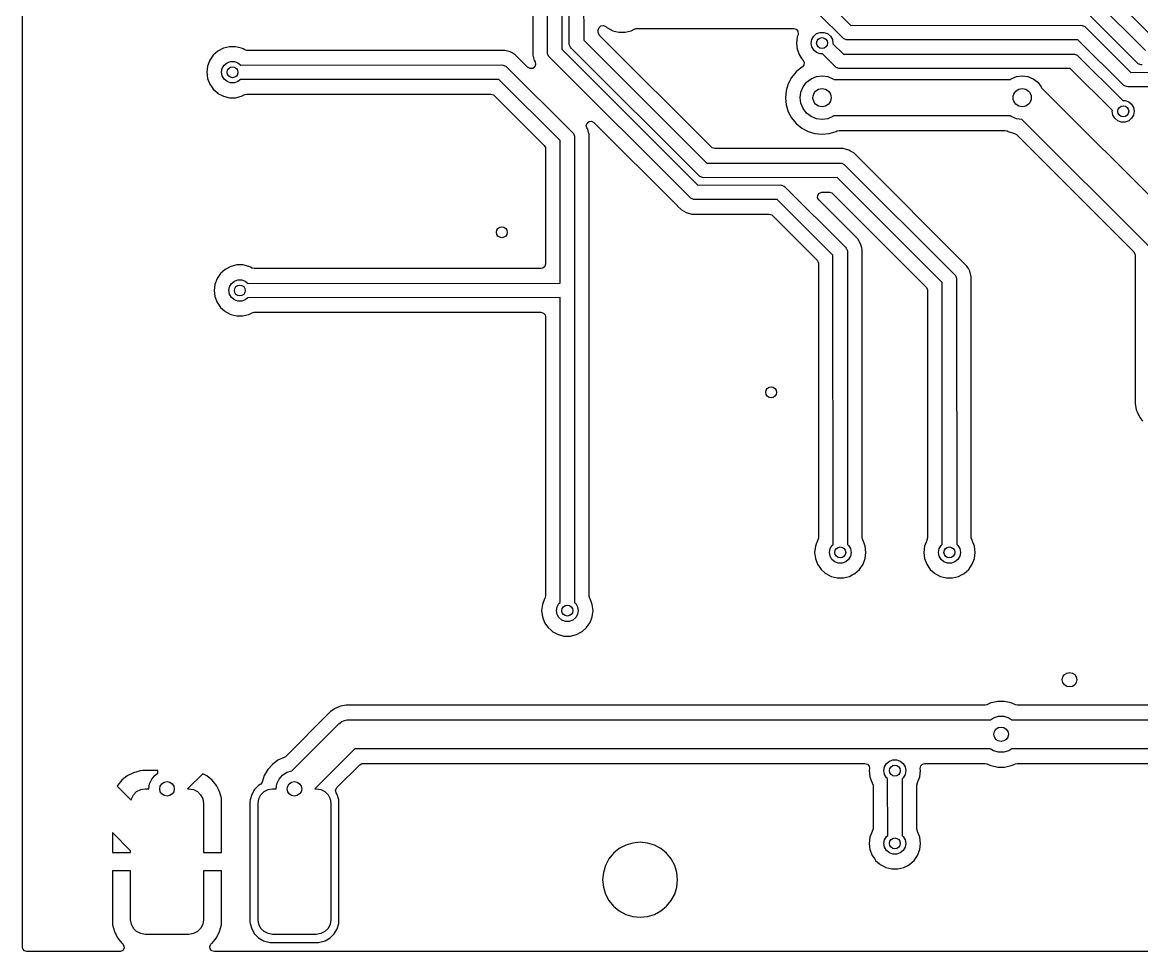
# Model space of a CAD drawing. Extents: x 123.7 to 187.7, y -113.5 to -73.6.
# Drawn here: x 123.7 to 154.46, y -113.51 to -87.97 of the extents above; entities that cross this region are included whole.
import ezdxf

# ---------------------------------------------------------------- set-up
doc = ezdxf.new("R2010")
doc.units = 0
doc.layers.add('BLACK', color=7, linetype='CONTINUOUS')

msp = doc.modelspace()

# ---------------------------------------------------------------- linework, layer by layer
at = {"layer": 'BLACK', "linetype": 'CONTINUOUS'}
for p, q in [((139.123657, -85.750982), (139.127393, -88.462348)), ((138.523657, -85.99951), (138.527393, -88.710888)), ((138.731343, -88.579018), (138.727607, -85.867983)), ((137.727, -86.338625), (137.727, -88.701858)), ((138.131343, -88.827546), (138.127607, -86.116754)), ((123.703, -89.34), (123.703, -86.54)), ((154.689917, -88.303181), (153.58438, -87.197644)), ((145.778564, -87.373706), (146.463706, -88.053818)), ((154.366386, -89.106294), (152.890615, -87.635442)), ((153.174206, -87.358679), (154.563893, -88.743734)), ((146.266386, -88.416344), (145.581257, -87.736244)), ((139.528, -88.175967), (139.547685, -88.108928)), ((139.528, -88.239903), (139.528, -88.175967)), ((139.530834, -88.266261), (139.528, -88.239903)), ((139.564319, -88.327584), (139.530834, -88.266261)), ((139.547685, -88.108928), (139.600489, -88.063173)), ((139.600489, -88.063173), (139.669647, -88.053229)), ((139.669647, -88.053229), (139.733203, -88.082254)), ((139.733203, -88.082254), (139.734095, -88.083036)), ((139.734095, -88.083036), (139.763322, -88.108928)), ((139.763322, -88.108928), (139.77665, -88.120736)), ((139.77665, -88.120736), (139.927273, -88.199789)), ((139.927273, -88.199789), (139.927275, -88.19979)), ((139.927275, -88.19979), (140.092444, -88.2405)), ((140.092444, -88.2405), (140.262556, -88.2405)), ((140.262556, -88.2405), (140.427725, -88.19979)), ((140.427725, -88.19979), (140.513628, -88.154703)), ((140.513628, -88.154703), (140.571254, -88.1405)), ((140.571254, -88.1405), (144.900181, -88.1405)), ((144.900181, -88.1405), (144.96722, -88.160185)), ((144.96722, -88.160185), (145.012975, -88.212989)), ((145.012975, -88.212989), (145.022919, -88.282147)), ((145.5275, -88.280192), (145.625406, -88.244558)), ((145.625406, -88.244558), (145.729594, -88.244558)), ((145.729594, -88.244558), (145.8275, -88.280192)), ((146.463706, -88.053818), (152.78755, -88.05005)), ((152.78755, -88.05005), (152.826568, -88.053893)), ((152.826568, -88.053893), (152.898664, -88.083756)), ((152.898664, -88.083756), (154.163865, -89.343749)), ((139.127393, -88.462348), (142.513974, -91.843715)), ((142.639916, -91.403181), (139.564319, -88.327584)), ((144.992359, -88.37113), (144.971855, -88.54)), ((144.971855, -88.54), (144.992359, -88.708869)), ((144.99236, -88.371125), (144.992359, -88.37113)), ((145.008874, -88.327584), (144.99236, -88.371125)), ((145.016124, -88.308465), (145.008874, -88.327584)), ((145.022919, -88.282147), (145.016124, -88.308465)), ((145.3775, -88.54), (145.395592, -88.437394)), ((145.395592, -88.642606), (145.3775, -88.54)), ((145.395592, -88.437394), (145.447687, -88.347164)), ((145.447687, -88.347164), (145.5275, -88.280192)), ((145.8275, -88.280192), (145.907313, -88.347164)), ((145.907313, -88.347164), (145.959408, -88.437394)), ((145.959408, -88.437394), (145.9775, -88.54)), ((145.9775, -88.54), (145.974398, -88.557586)), ((145.974398, -88.557586), (146.263543, -88.843768)), ((146.338482, -88.446207), (146.266386, -88.416344)), ((146.3775, -88.45005), (146.338482, -88.446207)), ((152.701166, -88.446281), (146.3775, -88.45005)), ((153.966386, -89.706294), (152.701166, -88.446281)), ((128.949316, -88.872072), (128.852682, -89.012068)), ((129.07665, -88.759263), (128.949316, -88.872072)), ((129.227273, -88.68021), (129.07665, -88.759263)), ((129.392444, -88.6395), (129.227273, -88.68021)), ((129.562556, -88.6395), (129.392444, -88.6395)), ((129.727724, -88.680209), (129.562556, -88.6395)), ((129.768971, -88.701858), (129.727724, -88.680209)), ((129.813628, -88.725296), (129.768971, -88.701858)), ((129.871254, -88.7395), (129.813628, -88.725296)), ((136.790831, -88.7395), (129.871254, -88.7395)), ((136.790847, -88.739499), (136.790831, -88.7395)), ((136.798443, -88.739499), (136.790847, -88.739499)), ((136.956557, -88.739499), (136.798443, -88.739499)), ((137.109285, -88.780423), (136.956557, -88.739499)), ((137.157422, -88.808215), (137.109285, -88.780423)), ((137.157423, -88.808215), (137.157422, -88.808215)), ((137.246209, -88.859475), (137.157423, -88.808215)), ((137.246217, -88.859481), (137.246209, -88.859475)), ((137.365088, -88.978352), (137.246217, -88.859481)), ((137.726999, -88.867582), (137.726998, -88.867582)), ((137.726998, -88.867582), (137.767923, -89.020315)), ((137.727, -88.701858), (137.726999, -88.701876)), ((137.726999, -88.701876), (137.726999, -88.867582)), ((138.161206, -88.899642), (138.131343, -88.827546)), ((138.527393, -88.710888), (142.265378, -92.443641)), ((138.761206, -88.651114), (138.731343, -88.579018)), ((138.786079, -88.681421), (138.761206, -88.651114)), ((142.316386, -92.206294), (138.786079, -88.681421)), ((144.992359, -88.708869), (144.99236, -88.708874)), ((144.99236, -88.708874), (145.052682, -88.867931)), ((145.052682, -88.867931), (145.124024, -88.971286)), ((145.447687, -88.732836), (145.395592, -88.642606)), ((145.5275, -88.799808), (145.447687, -88.732836)), ((145.625406, -88.835442), (145.5275, -88.799808)), ((145.691695, -88.835442), (145.625406, -88.835442)), ((146.066386, -89.206294), (145.691695, -88.835442)), ((146.263543, -88.843768), (152.5775, -88.84)), ((152.5775, -88.84), (152.616518, -88.843843)), ((152.616518, -88.843843), (152.688614, -88.873706)), ((152.688614, -88.873706), (153.939303, -90.119558)), ((128.792359, -89.17113), (128.771855, -89.34)), ((128.79236, -89.171125), (128.792359, -89.17113)), ((128.852682, -89.012068), (128.79236, -89.171125)), ((129.195592, -89.237394), (129.247687, -89.147164)), ((129.247687, -89.147164), (129.3275, -89.080192)), ((129.3275, -89.080192), (129.425406, -89.044558)), ((129.425406, -89.044558), (129.529594, -89.044558)), ((129.529594, -89.044558), (129.6275, -89.080192)), ((129.6275, -89.080192), (129.703192, -89.143706)), ((129.703192, -89.143706), (136.8775, -89.14)), ((136.8775, -89.14), (136.916518, -89.143843)), ((136.916518, -89.143843), (136.988614, -89.173706)), ((136.988614, -89.173706), (138.818921, -90.998578)), ((137.36509, -88.978355), (137.365088, -88.978352)), ((137.594883, -89.208148), (137.36509, -88.978355)), ((137.767923, -89.020315), (137.767924, -89.020316)), ((137.767924, -89.020316), (137.773346, -89.029707)), ((137.773346, -89.029707), (137.77335, -89.029712)), ((137.77335, -89.029712), (137.789952, -89.058468)), ((137.806424, -89.126368), (137.783571, -89.192395)), ((137.789952, -89.058468), (137.806424, -89.126368)), ((138.186079, -88.929949), (138.161206, -88.899642)), ((142.067858, -92.806294), (138.186079, -88.929949)), ((145.124024, -88.971286), (145.149317, -89.007929)), ((145.173892, -89.144987), (145.128718, -89.19829)), ((145.149317, -89.007929), (145.14932, -89.007931)), ((145.14932, -89.007931), (145.153358, -89.01249)), ((145.153358, -89.01249), (145.183077, -89.075724)), ((145.183077, -89.075724), (145.173892, -89.144987)), ((154.438482, -89.136157), (154.366386, -89.106294)), ((154.4775, -89.14), (154.438482, -89.136157)), ((123.703, -109.377012), (123.703, -89.34)), ((128.771855, -89.34), (128.792359, -89.508869)), ((129.1775, -89.34), (129.195592, -89.237394)), ((129.195592, -89.442606), (129.1775, -89.34)), ((129.247687, -89.532836), (129.195592, -89.442606)), ((137.596994, -89.210209), (137.594883, -89.208148)), ((137.659096, -89.242226), (137.596994, -89.210209)), ((137.728649, -89.235585), (137.659096, -89.242226)), ((137.783571, -89.192395), (137.728649, -89.235585)), ((144.841586, -89.481467), (144.748688, -89.655266)), ((144.84159, -89.48146), (144.841586, -89.481467)), ((144.966616, -89.329116), (144.84159, -89.48146)), ((145.118961, -89.20409), (144.966616, -89.329116)), ((145.119001, -89.204069), (145.118961, -89.20409)), ((145.128718, -89.19829), (145.119001, -89.204069)), ((145.3775, -89.520385), (145.522209, -89.460445)), ((145.522209, -89.460445), (145.6775, -89.44)), ((145.6775, -89.44), (145.832791, -89.460445)), ((145.832791, -89.460445), (145.9775, -89.520385)), ((146.138482, -89.236157), (146.066386, -89.206294)), ((146.1775, -89.24), (146.138482, -89.236157)), ((152.491102, -89.236231), (146.1775, -89.24)), ((150.8775, -89.520385), (151.022209, -89.460445)), ((151.022209, -89.460445), (151.1775, -89.44)), ((151.1775, -89.44), (151.332791, -89.460445)), ((151.332791, -89.460445), (151.4775, -89.520385)), ((153.655778, -90.396404), (152.491102, -89.236231)), ((154.163865, -89.343749), (159.099565, -89.340058)), ((128.792359, -89.508869), (128.79236, -89.508874)), ((128.79236, -89.508874), (128.852682, -89.667931)), ((128.852682, -89.667931), (128.914975, -89.758177)), ((128.914975, -89.758177), (128.949317, -89.807929)), ((129.3275, -89.599808), (129.247687, -89.532836)), ((129.425406, -89.635442), (129.3275, -89.599808)), ((129.529594, -89.635442), (129.425406, -89.635442)), ((129.6275, -89.599808), (129.529594, -89.635442)), ((129.698911, -89.539885), (129.6275, -89.599808)), ((136.791043, -89.536221), (129.698911, -89.539885)), ((138.47757, -91.217742), (136.791043, -89.536221)), ((144.748688, -89.655266), (144.691475, -89.84387)), ((145.097945, -89.884709), (145.157885, -89.74)), ((145.157885, -89.74), (145.253236, -89.615736)), ((145.253236, -89.615736), (145.3775, -89.520385)), ((145.9775, -89.520385), (146.008241, -89.543973)), ((146.008241, -89.543973), (150.85161, -89.54025)), ((150.85161, -89.54025), (150.8775, -89.520385)), ((151.4775, -89.520385), (151.601764, -89.615736)), ((151.601764, -89.615736), (151.697115, -89.74)), ((151.697115, -89.74), (151.710099, -89.771346)), ((151.710099, -89.771346), (155.531053, -93.586447)), ((154.038482, -89.736157), (153.966386, -89.706294)), ((154.0775, -89.74), (154.038482, -89.736157)), ((159.216518, -89.736157), (154.0775, -89.74)), ((128.949317, -89.807929), (129.055005, -89.90156)), ((129.055005, -89.90156), (129.07665, -89.920736)), ((129.07665, -89.920736), (129.227273, -89.999789)), ((129.227273, -89.999789), (129.227275, -89.99979)), ((129.227275, -89.99979), (129.392444, -90.0405)), ((129.392444, -90.0405), (129.562556, -90.0405)), ((129.562556, -90.0405), (129.727725, -89.99979)), ((129.727725, -89.99979), (129.813628, -89.954703)), ((129.813628, -89.954703), (129.871254, -89.9405)), ((129.871254, -89.9405), (136.577403, -89.9405)), ((136.577403, -89.9405), (136.644442, -89.960185)), ((136.644442, -89.960185), (136.665084, -89.976819)), ((136.665084, -89.976819), (138.040681, -91.352416)), ((144.691475, -89.84387), (144.672159, -90.04)), ((144.672159, -90.04), (144.691475, -90.236129)), ((145.0775, -90.04), (145.097945, -89.884709)), ((145.097945, -90.195291), (145.0775, -90.04)), ((144.691475, -90.236129), (144.748688, -90.424733)), ((145.157885, -90.34), (145.097945, -90.195291)), ((145.253236, -90.464264), (145.157885, -90.34)), ((153.6525, -90.415), (153.655778, -90.396404)), ((153.670592, -90.517606), (153.6525, -90.415)), ((153.939303, -90.119558), (154.004594, -90.119558)), ((154.004594, -90.119558), (154.1025, -90.155192)), ((154.1025, -90.155192), (154.182313, -90.222164)), ((154.182313, -90.222164), (154.234408, -90.312394)), ((154.234408, -90.312394), (154.2525, -90.415)), ((154.2525, -90.415), (154.234408, -90.517606)), ((139.221426, -90.736132), (139.276348, -90.692941)), ((139.276348, -90.692941), (139.345901, -90.6863)), ((139.345901, -90.6863), (139.408004, -90.718316)), ((139.408004, -90.718316), (139.410115, -90.720378)), ((139.410115, -90.720378), (141.694111, -93.004374)), ((144.748688, -90.424733), (144.841586, -90.598532)), ((144.841586, -90.598532), (144.84159, -90.598539)), ((144.84159, -90.598539), (144.966616, -90.750883)), ((145.3775, -90.559615), (145.253236, -90.464264)), ((145.522209, -90.619555), (145.3775, -90.559615)), ((145.6775, -90.64), (145.522209, -90.619555)), ((145.832791, -90.619555), (145.6775, -90.64)), ((145.9775, -90.559615), (145.832791, -90.619555)), ((146.003389, -90.539749), (145.9775, -90.559615)), ((150.846758, -90.536026), (146.003389, -90.539749)), ((150.8775, -90.559615), (150.846758, -90.536026)), ((151.022209, -90.619555), (150.8775, -90.559615)), ((151.16975, -90.638979), (151.022209, -90.619555)), ((154.677692, -94.141547), (151.16975, -90.638979)), ((153.722687, -90.607836), (153.670592, -90.517606)), ((153.8025, -90.674808), (153.722687, -90.607836)), ((153.900406, -90.710442), (153.8025, -90.674808)), ((154.004594, -90.710442), (153.900406, -90.710442)), ((154.1025, -90.674808), (154.004594, -90.710442)), ((154.182313, -90.607836), (154.1025, -90.674808)), ((154.234408, -90.517606), (154.182313, -90.607836)), ((138.818921, -90.998578), (138.843794, -91.028886)), ((138.843794, -91.028886), (138.873657, -91.100982)), ((139.198574, -90.802159), (139.221426, -90.736132)), ((139.215046, -90.870058), (139.198574, -90.802159)), ((139.237077, -90.908216), (139.215046, -90.870058)), ((139.260527, -90.995734), (139.237077, -90.908216)), ((139.26515, -91.012989), (139.260527, -90.995734)), ((139.273818, -91.045337), (139.26515, -91.012989)), ((144.966616, -90.750883), (145.11896, -90.875909)), ((145.11896, -90.875909), (145.118967, -90.875913)), ((145.118967, -90.875913), (145.292766, -90.968811)), ((145.292766, -90.968811), (145.292769, -90.968811)), ((145.292769, -90.968811), (145.292773, -90.968814)), ((145.292773, -90.968814), (145.481368, -91.026024)), ((145.481368, -91.026024), (145.6775, -91.045341)), ((145.6775, -91.045341), (145.873632, -91.026024)), ((145.873632, -91.026024), (146.062227, -90.968814)), ((146.062227, -90.968814), (146.087806, -90.955141)), ((146.087806, -90.955141), (146.146259, -90.9405)), ((146.146259, -90.9405), (150.708741, -90.9405)), ((150.708741, -90.9405), (150.767193, -90.955141)), ((150.767193, -90.955141), (150.792773, -90.968814)), ((150.792773, -90.968814), (150.964073, -91.020777)), ((150.964073, -91.020777), (151.015755, -91.051755)), ((138.481126, -95.140083), (138.47757, -91.217742)), ((138.873657, -91.100982), (138.8775, -95.34)), ((139.273819, -91.045341), (139.273818, -91.045337)), ((139.278, -91.060942), (139.273819, -91.045341)), ((139.278, -103.738199), (139.278, -91.060942)), ((151.015755, -91.051755), (154.240681, -94.276681)), ((138.040681, -91.352416), (138.074166, -91.413739)), ((138.074166, -91.413739), (138.077, -91.440097)), ((138.077, -91.440097), (138.077, -94.6155)), ((142.660558, -91.419815), (142.639916, -91.403181)), ((142.727597, -91.4395), (142.660558, -91.419815)), ((146.090831, -91.4395), (142.727597, -91.4395)), ((146.090847, -91.439499), (146.090831, -91.4395)), ((146.098443, -91.439499), (146.090847, -91.439499)), ((146.256557, -91.439499), (146.098443, -91.439499)), ((146.409285, -91.480423), (146.256557, -91.439499)), ((146.457422, -91.508215), (146.409285, -91.480423)), ((146.457423, -91.508215), (146.457422, -91.508215)), ((146.546209, -91.559475), (146.457423, -91.508215)), ((146.546217, -91.559481), (146.546209, -91.559475)), ((146.665088, -91.678352), (146.546217, -91.559481)), ((142.513974, -91.843715), (146.1775, -91.84)), ((146.1775, -91.84), (146.216518, -91.843843)), ((146.216518, -91.843843), (146.288614, -91.873706)), ((146.288614, -91.873706), (149.318922, -94.898579)), ((146.66509, -91.678355), (146.665088, -91.678352)), ((149.658018, -94.671282), (146.66509, -91.678355)), ((142.388482, -92.236157), (142.316386, -92.206294)), ((142.4275, -92.24), (142.388482, -92.236157)), ((146.09104, -92.236284), (142.4275, -92.24)), ((148.977539, -95.117606), (146.09104, -92.236284)), ((142.265378, -92.443641), (144.5275, -92.44)), ((144.5275, -92.44), (144.566518, -92.443843)), ((144.566518, -92.443843), (144.638614, -92.473706)), ((144.638614, -92.473706), (146.318921, -94.148578)), ((142.139954, -92.836157), (142.067858, -92.806294)), ((142.178972, -92.84), (142.139954, -92.836157)), ((144.441194, -92.836358), (142.178972, -92.84)), ((145.977536, -94.367731), (144.441194, -92.836358)), ((145.555431, -92.790858), (145.560415, -92.721166)), ((145.588916, -92.852181), (145.555431, -92.790858)), ((145.560415, -92.721166), (145.602287, -92.665233)), ((146.541874, -93.805139), (145.588916, -92.852181)), ((145.602287, -92.665233), (145.667751, -92.640816)), ((145.667751, -92.640816), (145.676597, -92.6405)), ((145.676597, -92.6405), (145.877403, -92.6405)), ((145.877403, -92.6405), (145.944442, -92.660185)), ((145.944442, -92.660185), (145.965084, -92.676819)), ((145.965084, -92.676819), (148.540681, -95.252416)), ((141.694111, -93.004374), (141.694121, -93.004385)), ((141.694121, -93.004385), (141.698451, -93.008715)), ((141.698451, -93.008715), (141.698452, -93.008716)), ((141.698452, -93.008716), (141.810256, -93.12052)), ((141.810256, -93.12052), (141.810258, -93.120521)), ((141.810258, -93.120521), (141.810262, -93.120524)), ((141.810262, -93.120524), (141.877362, -93.159264)), ((141.877362, -93.159264), (141.877366, -93.159265)), ((141.877366, -93.159265), (141.877367, -93.159266)), ((141.877367, -93.159266), (141.947187, -93.199577)), ((141.947187, -93.199577), (142.099915, -93.240501)), ((142.099915, -93.240501), (142.099918, -93.240501)), ((142.099918, -93.240501), (142.265625, -93.240501)), ((142.265625, -93.240501), (142.265641, -93.2405)), ((142.265641, -93.2405), (144.227403, -93.2405)), ((144.227403, -93.2405), (144.294442, -93.260185)), ((144.294442, -93.260185), (144.315084, -93.276819)), ((144.315084, -93.276819), (145.540681, -94.502416)), ((146.541885, -93.805149), (146.541874, -93.805139)), ((146.546215, -93.809479), (146.541885, -93.805149)), ((146.546216, -93.80948), (146.546215, -93.809479)), ((146.65802, -93.921284), (146.546216, -93.80948)), ((146.658021, -93.921286), (146.65802, -93.921284)), ((146.658024, -93.92129), (146.658021, -93.921286)), ((146.668826, -93.94), (146.658024, -93.92129)), ((146.737077, -94.058216), (146.668826, -93.94)), ((146.767034, -94.170019), (146.737077, -94.058216)), ((145.981222, -102.319024), (145.977536, -94.367731)), ((146.318921, -94.148578), (146.343794, -94.178886)), ((146.343794, -94.178886), (146.373657, -94.250982)), ((146.373657, -94.250982), (146.377398, -102.322062)), ((146.777192, -94.207929), (146.767034, -94.170019)), ((146.778, -94.210943), (146.777192, -94.207929)), ((146.778, -94.210945), (146.778, -94.210943)), ((146.778, -102.138199), (146.778, -94.210945)), ((154.240681, -94.276681), (154.274166, -94.338004)), ((154.274166, -94.338004), (154.277, -94.364362)), ((154.277, -94.364362), (154.277, -98.44291)), ((129.427273, -94.68021), (129.27665, -94.759263)), ((129.592444, -94.6395), (129.427273, -94.68021)), ((129.762556, -94.6395), (129.592444, -94.6395)), ((129.927724, -94.680209), (129.762556, -94.6395)), ((129.969959, -94.702376), (129.927724, -94.680209)), ((130.013628, -94.725296), (129.969959, -94.702376)), ((130.071254, -94.7395), (130.013628, -94.725296)), ((138.057315, -94.682539), (138.004511, -94.728294)), ((138.077, -94.6155), (138.057315, -94.682539)), ((145.540681, -94.502416), (145.574166, -94.563739)), ((145.574166, -94.563739), (145.577, -94.590097)), ((145.577, -94.590097), (145.577, -102.138199)), ((149.658024, -94.67129), (149.658018, -94.671282)), ((149.697404, -94.7395), (149.658024, -94.67129)), ((129.052682, -95.012068), (128.99236, -95.171125)), ((129.149316, -94.872072), (129.052682, -95.012068)), ((129.27665, -94.759263), (129.149316, -94.872072)), ((137.953, -94.7395), (130.071254, -94.7395)), ((138.004511, -94.728294), (137.953, -94.7395)), ((149.318922, -94.898579), (149.343794, -94.928886)), ((149.343794, -94.928886), (149.373657, -95.000982)), ((149.373657, -95.000982), (149.377388, -102.322054)), ((149.737077, -94.808216), (149.697404, -94.7395)), ((149.778001, -94.960943), (149.737077, -94.808216)), ((149.778001, -94.960944), (149.778001, -94.960943)), ((149.778001, -95.129047), (149.778001, -94.960944)), ((128.992359, -95.17113), (128.971855, -95.34)), ((128.971855, -95.34), (128.992359, -95.508869)), ((128.99236, -95.171125), (128.992359, -95.17113)), ((129.3775, -95.34), (129.395592, -95.237394)), ((129.395592, -95.442606), (129.3775, -95.34)), ((129.395592, -95.237394), (129.447687, -95.147164)), ((129.447687, -95.147164), (129.5275, -95.080192)), ((129.5275, -95.080192), (129.625406, -95.044558)), ((129.625406, -95.044558), (129.729594, -95.044558)), ((129.729594, -95.044558), (129.8275, -95.080192)), ((129.8275, -95.080192), (129.903221, -95.14373)), ((129.903221, -95.14373), (138.481126, -95.140083)), ((138.8775, -95.34), (138.87369, -95.378675)), ((148.540681, -95.252416), (148.574166, -95.313739)), ((148.574166, -95.313739), (148.577, -95.340097)), ((148.577, -95.340097), (148.577, -102.138199)), ((148.98121, -102.319034), (148.977539, -95.117606)), ((149.778, -95.12906), (149.778001, -95.129047)), ((149.778, -102.138199), (149.778, -95.12906)), ((128.992359, -95.508869), (128.99236, -95.508874)), ((128.99236, -95.508874), (129.052682, -95.667931)), ((129.447687, -95.532836), (129.395592, -95.442606)), ((129.5275, -95.599808), (129.447687, -95.532836)), ((129.625406, -95.635442), (129.5275, -95.599808)), ((129.729594, -95.635442), (129.625406, -95.635442)), ((129.8275, -95.599808), (129.729594, -95.635442)), ((129.898887, -95.539905), (129.8275, -95.599808)), ((138.477585, -95.536258), (129.898887, -95.539905)), ((138.481229, -103.919017), (138.477585, -95.536258)), ((138.87369, -95.378675), (138.877405, -103.922068)), ((129.052682, -95.667931), (129.114975, -95.758177)), ((129.114975, -95.758177), (129.149317, -95.807929)), ((129.149317, -95.807929), (129.255005, -95.90156)), ((129.255005, -95.90156), (129.27665, -95.920736)), ((129.27665, -95.920736), (129.427273, -95.999789)), ((129.927725, -95.99979), (130.013628, -95.954703)), ((130.013628, -95.954703), (130.071254, -95.9405)), ((130.071254, -95.9405), (137.953, -95.9405)), ((137.953, -95.9405), (138.020039, -95.960185)), ((129.427273, -95.999789), (129.427275, -95.99979)), ((129.427275, -95.99979), (129.592444, -96.0405)), ((129.592444, -96.0405), (129.762556, -96.0405)), ((129.762556, -96.0405), (129.927725, -95.99979)), ((138.020039, -95.960185), (138.065794, -96.012989)), ((138.065794, -96.012989), (138.077, -96.0645)), ((138.077, -96.0645), (138.077, -103.738199)), ((154.277, -98.44291), (154.311603, -98.616873)), ((154.311603, -98.616873), (154.311605, -98.616879)), ((154.311605, -98.616879), (154.337379, -98.679102)), ((154.337379, -98.679102), (154.337378, -98.679102)), ((154.337378, -98.679102), (154.337379, -98.679103)), ((154.337379, -98.679103), (154.379484, -98.780756)), ((154.379484, -98.780756), (154.379488, -98.780763)), ((154.379488, -98.780763), (154.419403, -98.840501)), ((154.419403, -98.840501), (154.419404, -98.840501)), ((154.419404, -98.840501), (154.478037, -98.928252)), ((145.492359, -102.37113), (145.471855, -102.54)), ((145.49236, -102.371125), (145.492359, -102.37113)), ((145.552682, -102.212069), (145.49236, -102.371125)), ((145.555051, -102.208638), (145.552682, -102.212069)), ((145.557315, -102.205238), (145.555051, -102.208638)), ((145.577, -102.138199), (145.557315, -102.205238)), ((145.895592, -102.437394), (145.947687, -102.347164)), ((145.947687, -102.347164), (145.981222, -102.319024)), ((146.377398, -102.322062), (146.407313, -102.347164)), ((146.407313, -102.347164), (146.459408, -102.437394)), ((146.778067, -102.142283), (146.778, -102.138199)), ((146.798881, -102.205399), (146.778067, -102.142283)), ((146.798831, -102.205426), (146.798881, -102.205399)), ((146.798989, -102.205727), (146.798831, -102.205426)), ((146.799948, -102.208637), (146.798989, -102.205727)), ((146.802318, -102.21207), (146.799948, -102.208637)), ((146.86264, -102.371128), (146.802318, -102.21207)), ((146.883145, -102.54), (146.86264, -102.371128)), ((148.492359, -102.37113), (148.471855, -102.54)), ((148.49236, -102.371125), (148.492359, -102.37113)), ((148.552682, -102.212069), (148.49236, -102.371125)), ((148.555051, -102.208638), (148.552682, -102.212069)), ((148.557315, -102.205238), (148.555051, -102.208638)), ((148.577, -102.138199), (148.557315, -102.205238)), ((148.895592, -102.437394), (148.947687, -102.347164)), ((148.947687, -102.347164), (148.98121, -102.319034)), ((149.377388, -102.322054), (149.407313, -102.347164)), ((149.407313, -102.347164), (149.459408, -102.437394)), ((149.778067, -102.142283), (149.778, -102.138199)), ((149.798881, -102.205399), (149.778067, -102.142283)), ((149.798831, -102.205426), (149.798881, -102.205399)), ((149.798989, -102.205727), (149.798831, -102.205426)), ((149.799948, -102.208637), (149.798989, -102.205727)), ((149.802318, -102.21207), (149.799948, -102.208637)), ((149.86264, -102.371128), (149.802318, -102.21207)), ((149.883145, -102.54), (149.86264, -102.371128)), ((145.471855, -102.54), (145.492359, -102.708869)), ((145.492359, -102.708869), (145.49236, -102.708874)), ((145.49236, -102.708874), (145.552682, -102.867931)), ((145.8775, -102.54), (145.895592, -102.437394)), ((145.895592, -102.642606), (145.8775, -102.54)), ((145.947687, -102.732836), (145.895592, -102.642606)), ((146.459408, -102.642606), (146.407313, -102.732836)), ((146.459408, -102.437394), (146.4775, -102.54)), ((146.4775, -102.54), (146.459408, -102.642606)), ((146.802318, -102.86793), (146.86264, -102.708872)), ((146.86264, -102.708872), (146.883145, -102.54)), ((148.471855, -102.54), (148.492359, -102.708869)), ((148.492359, -102.708869), (148.49236, -102.708874)), ((148.49236, -102.708874), (148.552682, -102.867931)), ((148.8775, -102.54), (148.895592, -102.437394)), ((148.895592, -102.642606), (148.8775, -102.54)), ((148.947687, -102.732836), (148.895592, -102.642606)), ((149.459408, -102.642606), (149.407313, -102.732836)), ((149.459408, -102.437394), (149.4775, -102.54)), ((149.4775, -102.54), (149.459408, -102.642606)), ((149.802318, -102.86793), (149.86264, -102.708872)), ((149.86264, -102.708872), (149.883145, -102.54)), ((145.552682, -102.867931), (145.614975, -102.958177)), ((145.614975, -102.958177), (145.649317, -103.007929)), ((145.649317, -103.007929), (145.755005, -103.10156)), ((146.0275, -102.799808), (145.947687, -102.732836)), ((146.125406, -102.835442), (146.0275, -102.799808)), ((146.229594, -102.835442), (146.125406, -102.835442)), ((146.3275, -102.799808), (146.229594, -102.835442)), ((146.407313, -102.732836), (146.3275, -102.799808)), ((146.578352, -103.120734), (146.705683, -103.007929)), ((146.705683, -103.007929), (146.802318, -102.86793)), ((148.552682, -102.867931), (148.614975, -102.958177)), ((148.614975, -102.958177), (148.649317, -103.007929)), ((148.649317, -103.007929), (148.755005, -103.10156)), ((149.0275, -102.799808), (148.947687, -102.732836)), ((149.125406, -102.835442), (149.0275, -102.799808)), ((149.229594, -102.835442), (149.125406, -102.835442)), ((149.3275, -102.799808), (149.229594, -102.835442)), ((149.407313, -102.732836), (149.3275, -102.799808)), ((149.578352, -103.120734), (149.705683, -103.007929)), ((149.705683, -103.007929), (149.802318, -102.86793)), ((145.755005, -103.10156), (145.77665, -103.120736)), ((145.77665, -103.120736), (145.927273, -103.199789)), ((145.927273, -103.199789), (145.927275, -103.19979)), ((145.927275, -103.19979), (146.092444, -103.2405)), ((146.092444, -103.2405), (146.262556, -103.2405)), ((146.262556, -103.2405), (146.427725, -103.19979)), ((146.427725, -103.19979), (146.507192, -103.158081)), ((146.507192, -103.158081), (146.578349, -103.120736)), ((146.578349, -103.120736), (146.57835, -103.120734)), ((146.57835, -103.120734), (146.578352, -103.120734)), ((148.755005, -103.10156), (148.77665, -103.120736)), ((148.77665, -103.120736), (148.927273, -103.199789)), ((148.927273, -103.199789), (148.927275, -103.19979)), ((148.927275, -103.19979), (149.092444, -103.2405)), ((149.092444, -103.2405), (149.262556, -103.2405)), ((149.262556, -103.2405), (149.427725, -103.19979)), ((149.427725, -103.19979), (149.507192, -103.158081)), ((149.507192, -103.158081), (149.578349, -103.120736)), ((149.578349, -103.120736), (149.57835, -103.120734)), ((149.57835, -103.120734), (149.578352, -103.120734)), ((138.052682, -103.812069), (137.99236, -103.971125)), ((138.055051, -103.808638), (138.052682, -103.812069)), ((138.057315, -103.805238), (138.055051, -103.808638)), ((138.077, -103.738199), (138.057315, -103.805238)), ((138.395592, -104.037394), (138.447687, -103.947164)), ((138.447687, -103.947164), (138.481229, -103.919017)), ((138.877405, -103.922068), (138.907313, -103.947164)), ((138.907313, -103.947164), (138.959408, -104.037394)), ((139.278067, -103.742283), (139.278, -103.738199)), ((139.298881, -103.805399), (139.278067, -103.742283)), ((139.298831, -103.805426), (139.298881, -103.805399)), ((139.298989, -103.805727), (139.298831, -103.805426)), ((139.299948, -103.808637), (139.298989, -103.805727)), ((139.302318, -103.81207), (139.299948, -103.808637)), ((139.36264, -103.971128), (139.302318, -103.81207)), ((137.992359, -103.97113), (137.971855, -104.14)), ((137.971855, -104.14), (137.992359, -104.308869)), ((137.99236, -103.971125), (137.992359, -103.97113)), ((138.3775, -104.14), (138.395592, -104.037394)), ((138.395592, -104.242606), (138.3775, -104.14)), ((138.447687, -104.332836), (138.395592, -104.242606)), ((138.959408, -104.242606), (138.907313, -104.332836)), ((138.959408, -104.037394), (138.9775, -104.14)), ((138.9775, -104.14), (138.959408, -104.242606)), ((139.383145, -104.14), (139.36264, -103.971128)), ((139.36264, -104.308872), (139.383145, -104.14)), ((137.992359, -104.308869), (137.99236, -104.308874)), ((137.99236, -104.308874), (138.052682, -104.467931)), ((138.052682, -104.467931), (138.080835, -104.508717)), ((138.080835, -104.508717), (138.149317, -104.607929)), ((138.5275, -104.399808), (138.447687, -104.332836)), ((138.625406, -104.435442), (138.5275, -104.399808)), ((138.729594, -104.435442), (138.625406, -104.435442)), ((138.8275, -104.399808), (138.729594, -104.435442)), ((138.907313, -104.332836), (138.8275, -104.399808)), ((139.205683, -104.607929), (139.252571, -104.54)), ((139.252571, -104.54), (139.302318, -104.46793)), ((139.302318, -104.46793), (139.36264, -104.308872)), ((138.149317, -104.607929), (138.233325, -104.682353)), ((138.233325, -104.682353), (138.27665, -104.720736)), ((138.27665, -104.720736), (138.427273, -104.799789)), ((138.427273, -104.799789), (138.427275, -104.79979)), ((138.427275, -104.79979), (138.592444, -104.8405)), ((138.592444, -104.8405), (138.762556, -104.8405)), ((138.762556, -104.8405), (138.927725, -104.79979)), ((138.927725, -104.79979), (139.068197, -104.726064)), ((139.068197, -104.726064), (139.078349, -104.720736)), ((139.078349, -104.720736), (139.07835, -104.720734)), ((139.07835, -104.720734), (139.078352, -104.720734)), ((139.078352, -104.720734), (139.205683, -104.607929)), ((150.317692, -106.678857), (150.205569, -106.728779)), ((150.317697, -106.678855), (150.317692, -106.678857)), ((150.470397, -106.646398), (150.317697, -106.678855)), ((150.502854, -106.6395), (150.470397, -106.646398)), ((150.692146, -106.6395), (150.502854, -106.6395)), ((150.731501, -106.647865), (150.692146, -106.6395)), ((150.877302, -106.678855), (150.731501, -106.647865)), ((150.877307, -106.678857), (150.877302, -106.678855)), ((150.989431, -106.728779), (150.877307, -106.678857)), ((132.16721, -106.918212), (130.929933, -108.155487)), ((132.167212, -106.918209), (132.16721, -106.918212)), ((132.298314, -106.830609), (132.167212, -106.918209)), ((132.298323, -106.830604), (132.298314, -106.830609)), ((132.401333, -106.787937), (132.298323, -106.830604)), ((132.443997, -106.770264), (132.401332, -106.787936)), ((132.401332, -106.787936), (132.401333, -106.787937)), ((132.444009, -106.770261), (132.443997, -106.770264)), ((132.598654, -106.7395), (132.444009, -106.770261)), ((150.155133, -106.7395), (132.598654, -106.7395)), ((150.205569, -106.728779), (150.155133, -106.7395)), ((151.039867, -106.7395), (150.989431, -106.728779)), ((162.435133, -106.7395), (151.039867, -106.7395)), ((131.110775, -108.545089), (132.394657, -107.257158)), ((132.394657, -107.257158), (132.433995, -107.222659)), ((132.433995, -107.222659), (132.485238, -107.193074)), ((132.485238, -107.193074), (132.524427, -107.170448)), ((132.524427, -107.170448), (132.62529, -107.143422)), ((132.62529, -107.143422), (150.30441, -107.140055)), ((150.30441, -107.140055), (150.389792, -107.085184)), ((150.389792, -107.085184), (150.526343, -107.045089)), ((150.526343, -107.045089), (150.668657, -107.045089)), ((150.668657, -107.045089), (150.805208, -107.085184)), ((150.805208, -107.085184), (150.895676, -107.143324)), ((150.895676, -107.143324), (162.58437, -107.140081)), ((132.838868, -107.939969), (131.742297, -109.04)), ((150.299276, -107.936644), (132.838868, -107.939969)), ((150.389792, -107.994816), (150.299276, -107.936644)), ((150.890629, -107.939918), (150.805208, -107.994816)), ((162.579323, -107.936675), (150.890629, -107.939918)), ((130.724765, -108.255851), (130.571629, -108.367111)), ((130.724767, -108.25585), (130.724765, -108.255851)), ((130.892689, -108.181085), (130.724767, -108.25585)), ((130.929933, -108.155487), (130.892689, -108.181085)), ((147.5275, -108.280192), (147.625406, -108.244558)), ((147.625406, -108.244558), (147.729594, -108.244558)), ((147.729594, -108.244558), (147.8275, -108.280192)), ((150.526343, -108.034911), (150.389792, -107.994816)), ((150.668657, -108.034911), (150.526343, -108.034911)), ((150.805208, -107.994816), (150.668657, -108.034911)), ((126.935935, -108.546184), (126.753192, -108.59515)), ((126.935936, -108.546184), (126.935935, -108.546184)), ((127.014512, -108.54), (126.935936, -108.546184)), ((127.4275, -108.54), (127.014512, -108.54)), ((127.4275, -108.612363), (127.4275, -108.54)), ((130.444966, -108.507785), (130.350321, -108.671715)), ((130.571629, -108.367111), (130.444966, -108.507785)), ((130.969792, -108.585184), (131.106343, -108.545089)), ((131.106343, -108.545089), (131.110775, -108.545089)), ((132.34758, -109.001996), (132.972759, -108.376819)), ((132.972759, -108.376819), (133.034082, -108.343334)), ((133.034082, -108.343334), (133.06044, -108.3405)), ((133.06044, -108.3405), (146.856112, -108.3405)), ((146.856112, -108.3405), (146.923151, -108.360185)), ((146.923151, -108.360185), (146.968906, -108.412989)), ((146.968906, -108.412989), (146.979208, -108.479447)), ((146.979208, -108.479447), (146.971855, -108.54)), ((146.971855, -108.54), (146.992359, -108.708869)), ((147.3775, -108.54), (147.395592, -108.437394)), ((147.395592, -108.642606), (147.3775, -108.54)), ((147.395592, -108.437394), (147.447687, -108.347164)), ((147.447687, -108.347164), (147.5275, -108.280192)), ((147.8275, -108.280192), (147.907313, -108.347164)), ((147.907313, -108.347164), (147.959408, -108.437394)), ((147.959408, -108.437394), (147.9775, -108.54)), ((147.9775, -108.54), (147.959408, -108.642606)), ((148.36264, -108.708872), (148.383145, -108.54)), ((148.375792, -108.479445), (148.387252, -108.410524)), ((148.383145, -108.54), (148.375792, -108.479445)), ((148.387252, -108.410524), (148.434156, -108.358737)), ((148.434156, -108.358737), (148.498888, -108.3405)), ((148.498888, -108.3405), (150.155133, -108.3405)), ((150.155133, -108.3405), (150.205569, -108.351221)), ((150.205569, -108.351221), (150.317692, -108.401142)), ((150.317692, -108.401142), (150.317697, -108.401144)), ((150.317697, -108.401144), (150.502854, -108.4405)), ((150.502854, -108.4405), (150.502855, -108.4405)), ((150.502855, -108.4405), (150.692144, -108.4405)), ((150.692144, -108.4405), (150.692146, -108.4405)), ((150.692146, -108.4405), (150.877303, -108.401144)), ((150.877303, -108.401144), (150.953739, -108.367112)), ((150.953739, -108.367112), (150.989431, -108.351221)), ((150.989431, -108.351221), (151.039867, -108.3405)), ((151.039867, -108.3405), (162.435133, -108.3405)), ((126.437599, -108.800099), (126.318538, -108.947124)), ((126.584624, -108.681038), (126.437599, -108.800099)), ((126.584626, -108.681037), (126.584624, -108.681038)), ((126.753192, -108.59515), (126.584626, -108.681037)), ((127.197754, -108.899134), (127.256873, -108.76968)), ((127.256873, -108.76968), (127.35007, -108.662125)), ((127.35007, -108.662125), (127.4275, -108.612363)), ((128.658193, -108.623879), (128.242736, -109.04)), ((128.770373, -108.681037), (128.658193, -108.623879)), ((128.770375, -108.681038), (128.770373, -108.681037)), ((128.9174, -108.800099), (128.770375, -108.681038)), ((129.036461, -108.947124), (128.9174, -108.800099)), ((130.291699, -108.852133), (130.252261, -108.909808)), ((130.350319, -108.671719), (130.291699, -108.852133)), ((130.350321, -108.671715), (130.350319, -108.671719)), ((130.697754, -108.899134), (130.756873, -108.76968)), ((130.756873, -108.76968), (130.85007, -108.662125)), ((130.85007, -108.662125), (130.969792, -108.585184)), ((146.992359, -108.708869), (146.99236, -108.708874)), ((146.99236, -108.708874), (147.046691, -108.852133)), ((147.046691, -108.852133), (147.052682, -108.86793)), ((147.052682, -108.86793), (147.055049, -108.87136)), ((147.055049, -108.87136), (147.056009, -108.874269)), ((147.447687, -108.732836), (147.395592, -108.642606)), ((147.477911, -108.758197), (147.447687, -108.732836)), ((147.480853, -110.319333), (147.477911, -108.758197)), ((147.907313, -108.732836), (147.874146, -108.760666)), ((147.874146, -108.760666), (147.877088, -110.321802)), ((147.959408, -108.642606), (147.907313, -108.732836)), ((148.297685, -108.874761), (148.299929, -108.871389)), ((148.299929, -108.871389), (148.302318, -108.86793)), ((148.302318, -108.86793), (148.36264, -108.708872)), ((126.318537, -108.947126), (126.307924, -108.967953)), ((126.307924, -108.967953), (126.691651, -109.350648)), ((126.318538, -108.947124), (126.318537, -108.947126)), ((126.753893, -109.204886), (126.842386, -109.116393)), ((126.842386, -109.116393), (126.953893, -109.059577)), ((126.953893, -109.059577), (127.0775, -109.04)), ((127.0775, -109.04), (127.1775, -109.04)), ((127.1775, -109.04), (127.197754, -108.899134)), ((128.242736, -109.04), (128.2775, -109.04)), ((128.2775, -109.04), (128.401107, -109.059577)), ((128.401107, -109.059577), (128.512614, -109.116393)), ((128.512614, -109.116393), (128.601107, -109.204886)), ((129.036462, -108.947126), (129.036461, -108.947124)), ((129.122349, -109.115692), (129.036462, -108.947126)), ((129.171315, -109.298435), (129.122349, -109.115692)), ((130.08331, -109.05667), (130.003506, -109.191612)), ((130.083313, -109.056666), (130.08331, -109.05667)), ((130.194167, -108.945813), (130.083313, -109.056666)), ((130.194172, -108.945809), (130.194167, -108.945813)), ((130.236891, -108.920545), (130.194172, -108.945809)), ((130.252261, -108.909808), (130.236891, -108.920545)), ((130.253893, -109.204886), (130.342386, -109.116393)), ((130.342386, -109.116393), (130.453893, -109.059577)), ((130.453893, -109.059577), (130.5775, -109.04)), ((130.5775, -109.04), (130.6775, -109.04)), ((130.6775, -109.04), (130.697754, -108.899134)), ((131.742297, -109.04), (131.7775, -109.04)), ((131.7775, -109.04), (131.901107, -109.059577)), ((131.901107, -109.059577), (132.012614, -109.116393)), ((132.012614, -109.116393), (132.101107, -109.204886)), ((132.311352, -109.085069), (132.333512, -109.018806)), ((132.328534, -109.152789), (132.311352, -109.085069)), ((132.351493, -109.191611), (132.328534, -109.152789)), ((132.333512, -109.018806), (132.34758, -109.001996)), ((147.056009, -108.874269), (147.056168, -108.874572)), ((147.056168, -108.874572), (147.056117, -108.874598)), ((147.056117, -108.874598), (147.076933, -108.937713)), ((147.076933, -108.937713), (147.077, -108.9418)), ((147.077, -108.9418), (147.077, -110.138199)), ((148.278, -108.9418), (148.297685, -108.874761)), ((148.278, -110.138199), (148.278, -108.9418)), ((123.703, -113.3905), (123.703, -109.377012)), ((126.691651, -109.350648), (126.697077, -109.316393)), ((126.697077, -109.316393), (126.753893, -109.204886)), ((128.601107, -109.204886), (128.657923, -109.316393)), ((128.657923, -109.316393), (128.6775, -109.44)), ((128.6775, -109.44), (128.6775, -110.79)), ((129.171315, -109.298436), (129.171315, -109.298435)), ((129.177499, -109.377012), (129.171315, -109.298436)), ((129.1775, -109.377024), (129.177499, -109.377012)), ((129.1775, -110.79), (129.1775, -109.377024)), ((129.959767, -109.342162), (129.957, -109.377324)), ((129.957, -109.377324), (129.957, -112.702675)), ((129.959768, -109.342156), (129.959767, -109.342162)), ((130.003505, -109.191615), (129.959768, -109.342156)), ((130.003506, -109.191612), (130.003505, -109.191615)), ((130.1775, -109.44), (130.197077, -109.316393)), ((130.1775, -112.64), (130.1775, -109.44)), ((130.197077, -109.316393), (130.253893, -109.204886)), ((132.101107, -109.204886), (132.157923, -109.316393)), ((132.157923, -109.316393), (132.1775, -109.44)), ((132.1775, -109.44), (132.1775, -112.64)), ((132.351495, -109.191615), (132.351493, -109.191611)), ((132.395231, -109.342156), (132.351495, -109.191615)), ((132.395232, -109.342161), (132.395231, -109.342156)), ((132.398, -109.377332), (132.395232, -109.342161)), ((132.398, -111.54), (132.398, -109.377332)), ((126.6775, -110.742927), (126.1775, -110.244272)), ((126.1775, -110.244272), (126.1775, -110.79)), ((146.992359, -110.37113), (146.971855, -110.54)), ((146.99236, -110.371125), (146.992359, -110.37113)), ((147.052682, -110.212069), (146.99236, -110.371125)), ((147.055051, -110.208638), (147.052682, -110.212069)), ((147.057315, -110.205238), (147.055051, -110.208638)), ((147.077, -110.138199), (147.057315, -110.205238)), ((147.395592, -110.437394), (147.447687, -110.347164)), ((147.447687, -110.347164), (147.480853, -110.319333)), ((147.877088, -110.321802), (147.907313, -110.347164)), ((147.907313, -110.347164), (147.959408, -110.437394)), ((148.278067, -110.142283), (148.278, -110.138199)), ((148.298881, -110.205399), (148.278067, -110.142283)), ((148.298831, -110.205426), (148.298881, -110.205399)), ((148.298989, -110.205727), (148.298831, -110.205426)), ((148.299948, -110.208637), (148.298989, -110.205727)), ((148.302318, -110.21207), (148.299948, -110.208637)), ((148.36264, -110.371128), (148.302318, -110.21207)), ((148.383145, -110.54), (148.36264, -110.371128)), ((140.105004, -110.683203), (139.948852, -110.811352)), ((140.105011, -110.683198), (140.105004, -110.683203)), ((140.283154, -110.587978), (140.105011, -110.683198)), ((140.476468, -110.529337), (140.283154, -110.587978)), ((140.6775, -110.509538), (140.476468, -110.529337)), ((140.878531, -110.529337), (140.6775, -110.509538)), ((141.071845, -110.587978), (140.878531, -110.529337)), ((141.249988, -110.683198), (141.071845, -110.587978)), ((141.249995, -110.683203), (141.249988, -110.683198)), ((141.406147, -110.811352), (141.249995, -110.683203)), ((146.971855, -110.54), (146.992359, -110.708869)), ((146.992359, -110.708869), (146.99236, -110.708874)), ((146.99236, -110.708874), (147.052682, -110.867931)), ((147.3775, -110.54), (147.395592, -110.437394)), ((147.395592, -110.642606), (147.3775, -110.54)), ((147.447687, -110.732836), (147.395592, -110.642606)), ((147.959408, -110.642606), (147.907313, -110.732836)), ((147.959408, -110.437394), (147.9775, -110.54)), ((147.9775, -110.54), (147.959408, -110.642606)), ((148.302318, -110.86793), (148.36264, -110.708872)), ((148.36264, -110.708872), (148.383145, -110.54)), ((126.1775, -110.79), (126.6775, -110.79)), ((126.6775, -110.79), (126.6775, -110.742927)), ((128.6775, -110.79), (129.1775, -110.79)), ((139.820698, -110.967511), (139.725478, -111.145654)), ((139.820703, -110.967504), (139.820698, -110.967511)), ((139.948852, -110.811352), (139.820703, -110.967504)), ((141.495324, -110.920016), (141.406147, -110.811352)), ((141.534298, -110.967506), (141.495324, -110.920016)), ((141.534299, -110.967509), (141.534298, -110.967506)), ((141.534301, -110.967511), (141.534299, -110.967509)), ((141.629521, -111.145654), (141.534301, -110.967511)), ((147.052682, -110.867931), (147.114975, -110.958177)), ((147.114975, -110.958177), (147.149317, -111.007929)), ((147.149317, -111.007929), (147.255005, -111.10156)), ((147.5275, -110.799808), (147.447687, -110.732836)), ((147.625406, -110.835442), (147.5275, -110.799808)), ((147.729594, -110.835442), (147.625406, -110.835442)), ((147.8275, -110.799808), (147.729594, -110.835442)), ((147.907313, -110.732836), (147.8275, -110.799808)), ((148.078352, -111.120734), (148.205683, -111.007929)), ((148.205683, -111.007929), (148.302318, -110.86793)), ((126.6775, -111.29), (126.1775, -111.29)), ((126.1775, -111.29), (126.1775, -112.702987)), ((126.6775, -112.64), (126.6775, -111.29)), ((129.1775, -111.29), (128.6775, -111.29)), ((128.6775, -111.29), (128.6775, -112.64)), ((129.1775, -112.702975), (129.1775, -111.29)), ((139.725478, -111.145654), (139.666837, -111.338968)), ((141.629521, -111.145656), (141.629521, -111.145654)), ((141.629523, -111.145659), (141.629521, -111.145656)), ((141.688162, -111.338967), (141.629523, -111.145659)), ((147.255005, -111.10156), (147.27665, -111.120736)), ((147.27665, -111.120736), (147.364942, -111.167075)), ((147.364942, -111.167075), (147.427275, -111.19979)), ((147.427275, -111.19979), (147.592444, -111.2405)), ((147.592444, -111.2405), (147.762556, -111.2405)), ((147.762556, -111.2405), (147.927725, -111.19979)), ((147.927725, -111.19979), (148.030862, -111.145659)), ((148.030862, -111.145659), (148.078349, -111.120736)), ((148.078349, -111.120736), (148.07835, -111.120734)), ((148.07835, -111.120734), (148.078352, -111.120734)), ((132.398, -112.702668), (132.398, -111.54)), ((139.666837, -111.338968), (139.647038, -111.54)), ((139.647038, -111.54), (139.666837, -111.741031)), ((141.707962, -111.54), (141.688162, -111.338967)), ((141.688162, -111.741033), (141.707962, -111.54)), ((139.666837, -111.741031), (139.725478, -111.934345)), ((139.725478, -111.934345), (139.820698, -112.112488)), ((141.534298, -112.112494), (141.629523, -111.934341)), ((141.629523, -111.934341), (141.688162, -111.741033)), ((139.820698, -112.112488), (139.820703, -112.112495)), ((139.820703, -112.112495), (139.948852, -112.268647)), ((141.406147, -112.268647), (141.534298, -112.112494)), ((139.948852, -112.268647), (140.048308, -112.350267)), ((140.048308, -112.350267), (140.105006, -112.396798)), ((140.105006, -112.396798), (140.105009, -112.396799)), ((140.105009, -112.396799), (140.105011, -112.396801)), ((140.105011, -112.396801), (140.283154, -112.492021)), ((140.283154, -112.492021), (140.283156, -112.492021)), ((140.283156, -112.492021), (140.283159, -112.492023)), ((140.283159, -112.492023), (140.476467, -112.550662)), ((140.476467, -112.550662), (140.6775, -112.570462)), ((140.6775, -112.570462), (140.878533, -112.550662)), ((140.878533, -112.550662), (141.071841, -112.492023)), ((141.071841, -112.492023), (141.249994, -112.396798)), ((141.249994, -112.396798), (141.406147, -112.268647)), ((126.1775, -112.702987), (126.183684, -112.781563)), ((126.183684, -112.781563), (126.183684, -112.781564)), ((126.183684, -112.781564), (126.23265, -112.964307)), ((126.697077, -112.763607), (126.6775, -112.64)), ((126.753893, -112.875114), (126.697077, -112.763607)), ((128.657923, -112.763607), (128.601107, -112.875114)), ((128.6775, -112.64), (128.657923, -112.763607)), ((129.122349, -112.964307), (129.171315, -112.781564)), ((129.171315, -112.781563), (129.177499, -112.702987)), ((129.171315, -112.781564), (129.171315, -112.781563)), ((129.177499, -112.702987), (129.1775, -112.702975)), ((129.957, -112.702675), (129.959767, -112.737837)), ((129.959767, -112.737837), (129.959768, -112.737843)), ((129.959768, -112.737843), (130.003505, -112.888384)), ((130.197077, -112.763607), (130.1775, -112.64)), ((130.253893, -112.875114), (130.197077, -112.763607)), ((132.157923, -112.763607), (132.101107, -112.875114)), ((132.1775, -112.64), (132.157923, -112.763607)), ((132.351493, -112.888389), (132.395232, -112.737839)), ((132.395232, -112.737839), (132.398, -112.702668)), ((126.23265, -112.964307), (126.318537, -113.132873)), ((126.318537, -113.132873), (126.318538, -113.132875)), ((126.318538, -113.132875), (126.437599, -113.2799)), ((126.842386, -112.963607), (126.753893, -112.875114)), ((126.953893, -113.020423), (126.842386, -112.963607)), ((127.0775, -113.04), (126.953893, -113.020423)), ((128.2775, -113.04), (127.0775, -113.04)), ((128.401107, -113.020423), (128.2775, -113.04)), ((128.512614, -112.963607), (128.401107, -113.020423)), ((128.601107, -112.875114), (128.512614, -112.963607)), ((128.9174, -113.2799), (129.036461, -113.132875)), ((129.036461, -113.132875), (129.036462, -113.132873)), ((129.036462, -113.132873), (129.122349, -112.964307)), ((130.003505, -112.888384), (130.003506, -112.888387)), ((130.003506, -112.888387), (130.08331, -113.023329)), ((130.08331, -113.023329), (130.083316, -113.023337)), ((130.083316, -113.023337), (130.194162, -113.134183)), ((130.194162, -113.134183), (130.194166, -113.134186)), ((130.194166, -113.134186), (130.194168, -113.134188)), ((130.194168, -113.134188), (130.329111, -113.213993)), ((130.342386, -112.963607), (130.253893, -112.875114)), ((130.453893, -113.020423), (130.342386, -112.963607)), ((130.5775, -113.04), (130.453893, -113.020423)), ((131.7775, -113.04), (130.5775, -113.04)), ((131.901107, -113.020423), (131.7775, -113.04)), ((132.012614, -112.963607), (131.901107, -113.020423)), ((132.101107, -112.875114), (132.012614, -112.963607)), ((132.025889, -113.213993), (132.160832, -113.134188)), ((132.160832, -113.134188), (132.271688, -113.023332)), ((132.271688, -113.023332), (132.351493, -112.888389)), ((123.714206, -113.442011), (123.703, -113.3905)), ((123.759961, -113.494815), (123.714206, -113.442011)), ((126.46142, -113.481456), (126.398866, -113.512582)), ((126.437599, -113.2799), (126.455176, -113.294134)), ((126.455176, -113.294134), (126.494887, -113.351621)), ((126.497215, -113.421452), (126.46142, -113.481456)), ((126.494887, -113.351621), (126.497215, -113.421452)), ((128.855122, -113.372853), (128.884147, -113.309297)), ((128.865066, -113.442011), (128.855122, -113.372853)), ((128.910821, -113.494815), (128.865066, -113.442011)), ((128.884147, -113.309297), (128.899824, -113.294134)), ((128.899824, -113.294134), (128.9174, -113.2799)), ((130.329111, -113.213993), (130.368813, -113.225527)), ((130.368813, -113.225527), (130.479656, -113.257731)), ((130.479656, -113.257731), (130.479659, -113.257731)), ((130.479659, -113.257731), (130.479661, -113.257732)), ((130.479661, -113.257732), (130.514832, -113.2605)), ((130.514832, -113.2605), (130.51484, -113.2605)), ((130.51484, -113.2605), (131.84016, -113.2605)), ((131.84016, -113.2605), (131.840168, -113.2605)), ((131.840168, -113.2605), (131.875339, -113.257732)), ((131.875339, -113.257732), (131.875341, -113.257731)), ((131.875341, -113.257731), (131.875343, -113.257731)), ((131.875343, -113.257731), (131.915041, -113.246197)), ((131.915041, -113.246197), (132.025889, -113.213993)), ((123.827, -113.5145), (123.759961, -113.494815)), ((126.37714, -113.5145), (123.827, -113.5145)), ((126.398866, -113.512582), (126.37714, -113.5145)), ((128.97786, -113.5145), (128.910821, -113.494815)), ((187.528, -113.5145), (128.97786, -113.5145))]:
    msp.add_line(p, q, dxfattribs=at)
at = {"layer": 'BLACK'}
for centre, radius in [((145.6775, -88.54), 0.15), ((129.4775, -89.34), 0.15), ((145.6775, -90.04), 0.25), ((151.1775, -90.04), 0.25), ((153.9525, -90.415), 0.15), ((136.8775, -93.74), 0.15), ((129.6775, -95.34), 0.15), ((144.2775, -98.14), 0.15), ((146.1775, -102.54), 0.15), ((149.1775, -102.54), 0.15), ((138.6775, -104.14), 0.15), ((152.4775, -106.04), 0.2), ((150.5975, -107.54), 0.2), ((147.6775, -108.54), 0.15), ((127.6775, -109.04), 0.2), ((131.1775, -109.04), 0.2), ((147.6775, -110.54), 0.15)]:
    msp.add_circle(centre, radius, dxfattribs=at)

doc.saveas('drawing.dxf')
